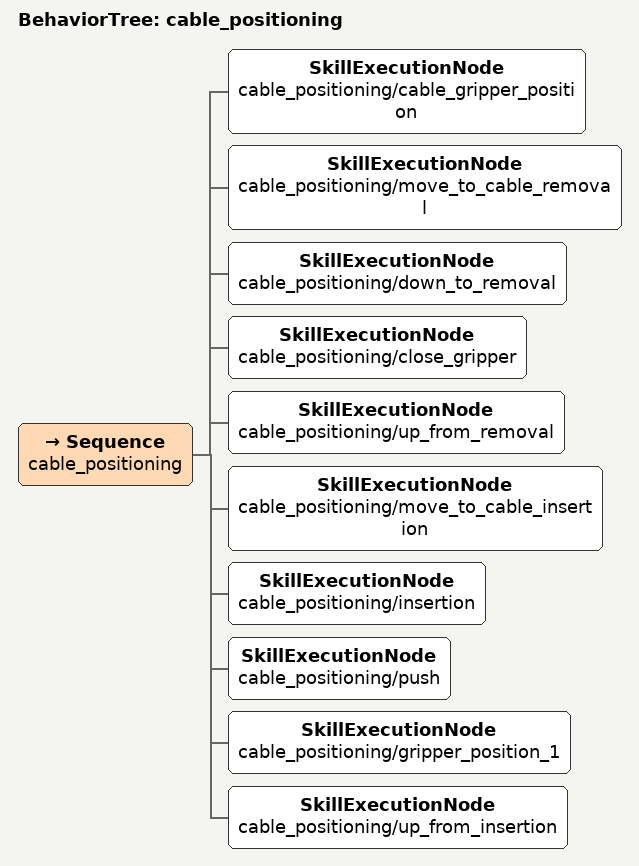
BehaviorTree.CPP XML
<?xml version="1.0"?>
<root BTCPP_format="4">
  <BehaviorTree ID="cable_positioning">
    <Sequence name="cable_positioning">
      <SkillExecutionNode    name="cable_positioning/cable_gripper_position"/>
      <SkillExecutionNode    name="cable_positioning/move_to_cable_removal"/>
      <SkillExecutionNode    name="cable_positioning/down_to_removal"/>
      <SkillExecutionNode    name="cable_positioning/close_gripper"/>
      <SkillExecutionNode    name="cable_positioning/up_from_removal"/>
      <SkillExecutionNode    name="cable_positioning/move_to_cable_insertion"/>
      <SkillExecutionNode    name="cable_positioning/insertion"/>
      <SkillExecutionNode    name="cable_positioning/push"/>
      <SkillExecutionNode    name="cable_positioning/gripper_position_1"/>
      <SkillExecutionNode    name="cable_positioning/up_from_insertion"/>
    </Sequence>
  </BehaviorTree>
</root>
